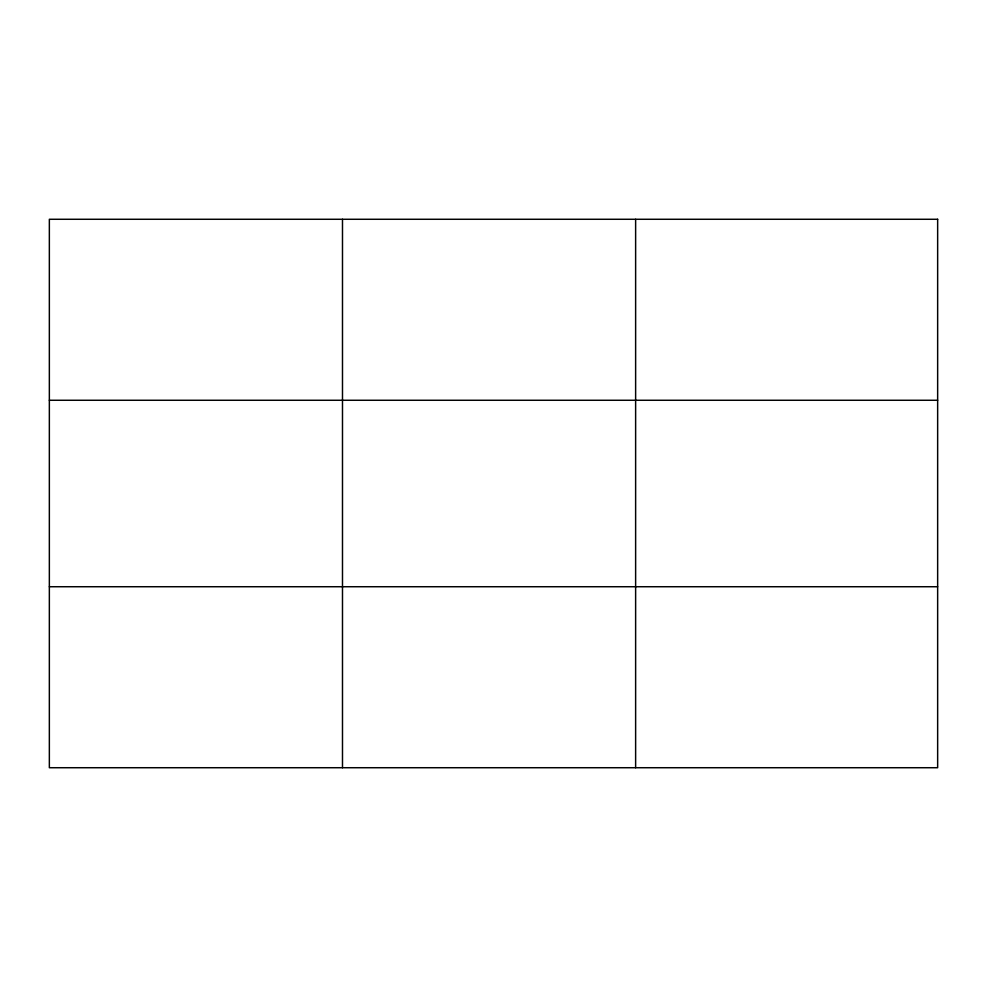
<?xml version="1.0" encoding="UTF-8"?>
<svg xmlns="http://www.w3.org/2000/svg" width="987" height="987" viewBox="0 0 987 987"><rect width="100%" height="100%" fill="white"/><g stroke="black" fill="none" stroke-linecap="round" stroke-linejoin="round"><path stroke-width="1.48" d="M342.489 219.274L342.489 767.726M635.628 219.274L635.628 767.726M49.35 400.266L937.65 400.266M49.35 586.734L937.65 586.734M937.65 219.274L937.65 767.726L49.35 767.726L49.35 219.274L937.65 219.274"/></g></svg>
